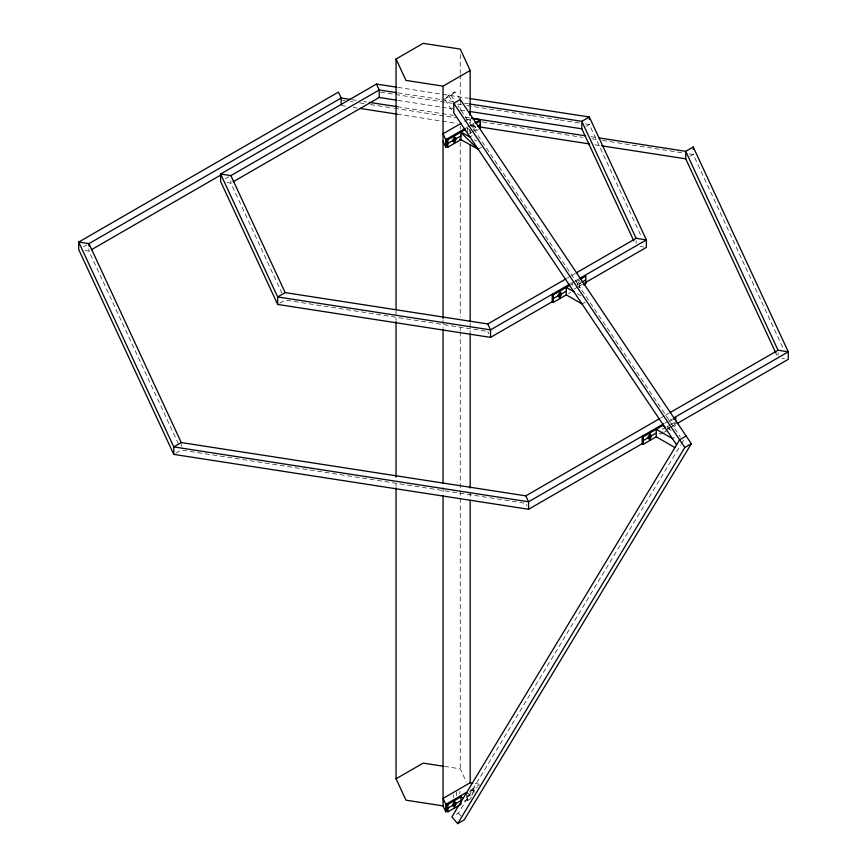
<?xml version="1.0" encoding="UTF-8"?>
<svg xmlns="http://www.w3.org/2000/svg" width="867" height="867" viewBox="0 0 867 867"><rect width="100%" height="100%" fill="white"/><g stroke="black" fill="none" stroke-linecap="round" stroke-linejoin="round"><path stroke-width="0.65" stroke-dasharray="4.33 3.25" d="M466.348 793.738L466.348 799.992L467.432 800.577L467.432 794.356M472.699 127.828A2.298 1.322 -60 0 1 473.826 126.582L474.249 126.387A2.298 1.322 -60 0 1 475.506 127.416L475.463 127.926A2.298 1.322 -60 0 1 474.357 129.942M456.237 814.384L458.405 813.127L680.714 444.988M681.419 443.828L684.312 439.038M451.631 109.686L444.554 99.131L448.575 95.576L455.067 91.826L459.51 98.448M444.554 99.131L451.046 95.381L455.067 91.826M83.395 246.857L86.906 244.83M225.312 178.83L228.834 176.803M464.528 121.38L470.174 118.118L470.174 123.114M469.556 125.921L466.305 127.796L470.163 131.513M470.64 125.303L473.881 123.428M467.389 132.174L467.389 128.424L470.662 126.539M471.735 125.921L473.881 124.675L473.881 130.288M473.881 128.424L475.495 127.492M469.556 133.42L471.724 132.174M472.797 131.546L477.132 129.053M476.048 130.928L478.216 129.671M469.925 136.932L472.092 135.685M478.14 149.178L481.391 147.303M279.813 303.201L285.167 300.112L486.463 331.248M586.125 126.354L589.332 124.501L589.332 120.751M175.925 453.148L181.279 450.06L525.825 503.359L526.919 505.721M690.013 156.342L693.221 154.489L693.221 151.996M567.213 278.101L570.724 276.085M571.895 275.403L575.395 273.387M570.724 283.574L574.257 281.537M575.395 280.886L578.896 278.86M570.616 284.885L572.784 283.639L572.784 286.132M576.035 281.764L579.275 279.889L579.275 287.389L581.443 286.143M577.671 284.571L580.879 283.021A2.298 1.322 -60 0 1 579.438 285.416L579.004 285.644A2.298 1.322 -60 0 1 578.603 285.731M574.257 289.036L577.736 287.031M578.896 286.359L582.364 284.354M568.459 293.631L570.616 292.385M583.166 303.374L585.333 302.128M660.73 417.97L664.252 415.943M665.423 415.26L668.945 413.234M664.924 423.053L668.164 421.178M668.945 420.733L672.467 418.696M669.248 421.806L672.499 419.931M665.672 427.615L662.756 429.306L662.756 425.556M667.623 426.488L669.248 425.556M670.874 424.613L673.789 422.933M669.248 428.049L658.421 434.302L659.505 434.92L662.756 433.045M670.332 427.431L674.656 424.928L675.74 425.556L675.74 421.806M663.84 432.427L667.081 430.552M673.572 426.802L675.74 425.556M672.499 438.669L674.656 437.423M470.683 789.989L479.332 784.993M469.6 791.864L477.175 787.485M467.53 795.668L469.697 794.41L467.432 793.11M467.432 796.849L473.924 793.099L473.924 789.36M464.192 801.238L471.767 796.827M467.432 800.577L471.767 798.084M470.174 125.617L475.289 126.387M397.747 87.361L468.267 98.274M397.866 92.867L440.523 99.467M441.856 99.672L453.864 101.537M464.528 103.184L468.527 103.802M380.45 92.184L452.292 103.303M457.613 104.127L461.612 104.744M466.934 105.568L530.788 115.441M532.121 115.647L558.738 119.765M560.06 119.971L580.023 123.06M585.344 123.883L589.332 124.501L641.851 237.666M397.866 100.366L440.523 106.966M441.856 107.172L452.531 108.819M460.529 110.066L465.861 110.889M351.861 99.672L357.204 100.496M363.88 101.537L366.557 101.948M397.27 106.695L453.354 115.376M465.373 117.229L470.716 118.064M590.904 136.65L596.247 137.485M342.432 100.225L345.109 100.637M350.441 101.461L353.107 101.873M359.772 102.902L365.115 103.737M370.447 104.56L393.119 108.061M394.452 108.267L455.804 117.76M466.479 119.418L473.144 120.448M482.486 121.889L582.516 137.365M591.858 138.807L597.19 139.63M602.522 140.465L683.89 153.047M689.222 153.871L693.221 154.489L783.735 349.509M341.175 105.514L346.518 106.348M353.194 107.378L357.204 107.996M397.27 114.195L457.364 123.493M470.716 125.563L476.059 126.387M594.914 144.767L600.257 145.602M227.024 182.525L230.871 183.121L281.775 292.797M639.976 246.412L643.813 247.008M85.118 250.541L88.954 251.137L179.567 446.375M781.882 358.331L784.451 358.732M444.359 766.395L460.247 768.845L466.316 781.926M475.3 783.573L479.137 784.169M470.174 790.249L475.3 791.04M467.432 128.403L469.676 129.595M474.303 139.717L476.601 140.985M578.191 286.76L580.359 288.007L458.123 105.937M577.292 293.74L580.684 295.69M667.395 428.233L672.033 430.91M458.405 813.127L460.876 816.031M451.046 95.381L454.579 100.659M581.855 290.239L680.357 436.968M448.575 95.576L453.018 102.187M775.77 352.826L776.908 355.286M487.796 331.454L488.89 333.817M778.046 352.739L778.046 355.242M674.656 422.424L674.656 424.928M669.248 427.431L669.248 429.306M636.129 240.82L636.129 243.313M470.174 129.671L470.174 133.724M470.174 323.033L470.174 332.505M470.174 492.055L470.174 498.818M460.247 54.491L460.247 73.435M460.247 74.79L460.247 99.141M460.247 100.496L460.247 109.968M460.247 126.203L460.247 128.912M460.247 142.437L460.247 316.964M460.247 327.791L460.247 330.5M460.247 331.844L460.247 496.91M460.247 498.265L460.247 768.845M459.857 791.224L459.857 793.717M456.616 791.864L456.616 795.592M453.365 794.974L453.365 797.467M443.048 319.771L443.048 327.878M443.048 487.438L443.048 494.201M396.056 310.657L396.056 320.129M396.056 483.84L396.056 486.55M230.871 180.629L230.871 183.121M181.279 443.817L181.279 446.31M88.954 248.645L88.954 251.137M669.671 427.117A2.298 1.322 -60 0 1 667.677 425.968M472.613 794.963A2.298 1.322 -60 0 1 472.309 794.226L472.32 793.728A2.298 1.322 -60 0 1 473.75 791.333L474.184 791.105A2.298 1.322 -60 0 1 475.235 791.235M580.597 281.786A2.298 1.322 -60 0 1 580.89 282.523M577.758 285.167A2.298 1.322 -60 0 1 577.66 284.755L577.671 284.257A2.298 1.322 -60 0 1 579.123 281.862L579.546 281.634A2.298 1.322 -60 0 1 579.947 281.547"/><path stroke-width="1.3" d="M454.449 808.077L454.449 800.609M459.857 796.242L460.941 796.86L460.941 804.327L447.957 811.826L446.873 811.198L445.79 811.826L443.048 805.909L443.048 495.556M459.857 803.698L451.913 816.877L457.678 823.65L464.17 819.9L691.324 443.741L460.247 99.542L453.755 103.292L453.755 112.851L676.607 444.793M460.941 801.986L679.641 439.764L686.133 436.014M457.678 823.65L684.822 447.491L691.324 443.741M396.056 309.313L396.056 59.01L423.183 43.35L460.247 49.083L470.174 70.487L470.174 115.474M396.414 87.155L376.462 84.066L220.63 174.039L220.63 181.539L277.668 304.436L490.538 337.371L552.225 301.759L553.309 302.377L566.292 294.888L582.082 304.003M91.306 249.783L220.348 175.286M277.668 304.436L277.668 296.937L220.63 174.039L230.871 175.622L379.204 89.984L396.533 92.661M233.201 181.777L379.204 97.483L396.533 100.16M396.056 59.01L405.984 80.414L443.048 86.147L470.174 70.487M461.136 123.342L443.048 133.778L445.725 139.685L445.725 147.184L446.83 146.545L447.914 147.162L460.919 139.652L460.897 132.174M445.725 139.685L465.221 128.424M474.964 122.8L480.405 119.657L480.405 127.156M446.83 146.545L446.83 139.045L447.914 139.674L465.243 129.66M476.048 123.428L480.372 120.925L480.372 128.424L479.299 127.796M447.914 143.423L460.897 135.924M477.446 126.365L480.372 124.675M566.053 278.784L487.796 323.955L285.167 292.613L277.668 296.937L490.538 329.872L569.619 284.213M659.559 418.653L525.825 495.859L181.279 442.56L173.779 446.895L173.779 454.384L528.567 509.276L642.198 443.676L643.271 444.294L656.265 436.795L656.265 429.306L672.499 438.669M676.997 423.573L788.287 359.328L788.287 351.829L693.221 146.989L685.721 151.324L598.924 137.896M576.566 272.715L636.129 238.317L646.37 239.899L646.37 247.398L585.854 282.339M580.056 278.199L646.37 239.899L589.332 117.002L469.589 98.48M552.225 301.759L552.225 294.26L553.309 294.888L569.532 285.514M580.359 279.261L585.767 276.139L585.767 283.639L583.61 284.885M553.309 298.638L566.292 291.139M581.865 282.143L585.767 279.889M670.115 412.551L778.046 350.246L788.287 351.829L674.656 417.428L675.74 418.057L675.74 420.549M663.84 423.681L528.567 501.776L173.779 446.895L78.713 242.056L338.433 92.108L341.175 98.025L341.175 104.268M642.198 443.676L642.198 436.177L643.271 436.795L662.756 425.556L665.076 426.889M673.572 419.303L675.74 418.057M643.271 440.544L656.265 433.045M443.048 805.909L405.984 800.176L396.056 778.783L423.183 763.112L443.037 766.19M472.743 783.183L470.174 782.782L443.048 798.442L445.79 804.359L445.79 811.826M445.79 804.359L466.348 792.492L467.432 793.11M446.873 811.23L446.873 803.731L447.957 804.359L460.941 796.86L463.206 798.16M447.957 808.087L460.941 800.599M471.453 118.313L480.405 119.657M469.86 104.007L581.833 121.326L589.332 117.002L589.332 119.505M469.86 111.507L581.833 128.825L633.864 240.939M350.528 99.467L341.175 98.025L88.954 243.638L78.713 242.056L78.713 249.555L173.779 454.384M369.223 102.36L397.27 106.695M472.049 118.27L585.561 135.826M359.881 108.408L397.27 114.195M480.069 127.005L589.571 143.944M601.59 145.808L685.721 158.824L775.77 352.826M469.925 136.932L459.813 131.546L478.14 149.178L459.813 139.045L460.897 139.674M479.299 120.296L480.372 120.925M584.683 275.511L585.767 276.139M584.683 283.01L585.767 283.639M573.867 291.756L566.292 287.389L566.292 294.888M656.265 436.795L674.927 447.578M453.755 103.292L684.822 447.491M778.046 350.246L685.721 151.324L685.721 158.824M636.129 238.317L581.833 121.326L581.833 128.825M376.462 84.066L379.204 89.984L379.204 97.483M487.796 323.955L490.538 329.872L490.538 337.371M525.825 495.859L528.567 501.776L528.567 509.276M230.871 175.622L285.167 292.613M181.279 442.56L88.954 243.638L88.954 246.141M443.048 141.278L445.725 147.184M693.221 146.989L693.221 149.492M649.773 433.045L649.773 440.544M643.271 436.795L643.271 444.294M559.8 291.139L559.8 298.638M553.309 294.888L553.309 302.377M470.174 144.54L470.174 321.679M470.174 333.849L470.174 488.002M470.174 500.172L470.174 782.782M454.406 135.924L454.406 143.423M447.914 139.674L447.914 147.162M447.957 804.359L447.957 811.826M443.048 86.147L443.048 318.417M443.048 329.232L443.048 483.385M396.056 321.484L396.056 477.078M396.056 487.893L396.056 778.783M648.158 437.456L648.158 437.943A2.298 1.322 -60 0 0 649.535 438.789L649.957 438.55A2.298 1.322 -60 0 0 651.377 436.144L651.377 435.657A2.298 1.322 -60 0 0 650.012 434.811L649.578 435.039A2.298 1.322 -60 0 0 648.158 437.456M454.655 802.365L454.221 802.614A2.298 1.322 -60 0 0 452.834 805.042L452.834 805.53A2.298 1.322 -60 0 0 454.243 806.321L454.666 806.072A2.298 1.322 -60 0 0 456.053 803.644L456.053 803.156A2.298 1.322 -60 0 0 454.655 802.365M454.828 141.234A2.298 1.322 -60 0 0 455.554 137.68A2.298 1.322 -60 0 0 452.834 140.086A2.298 1.322 -60 0 0 454.828 141.234M560.223 296.449A2.298 1.322 -60 0 0 560.949 292.894A2.298 1.322 -60 0 0 558.229 295.3A2.298 1.322 -60 0 0 560.223 296.449"/></g></svg>
